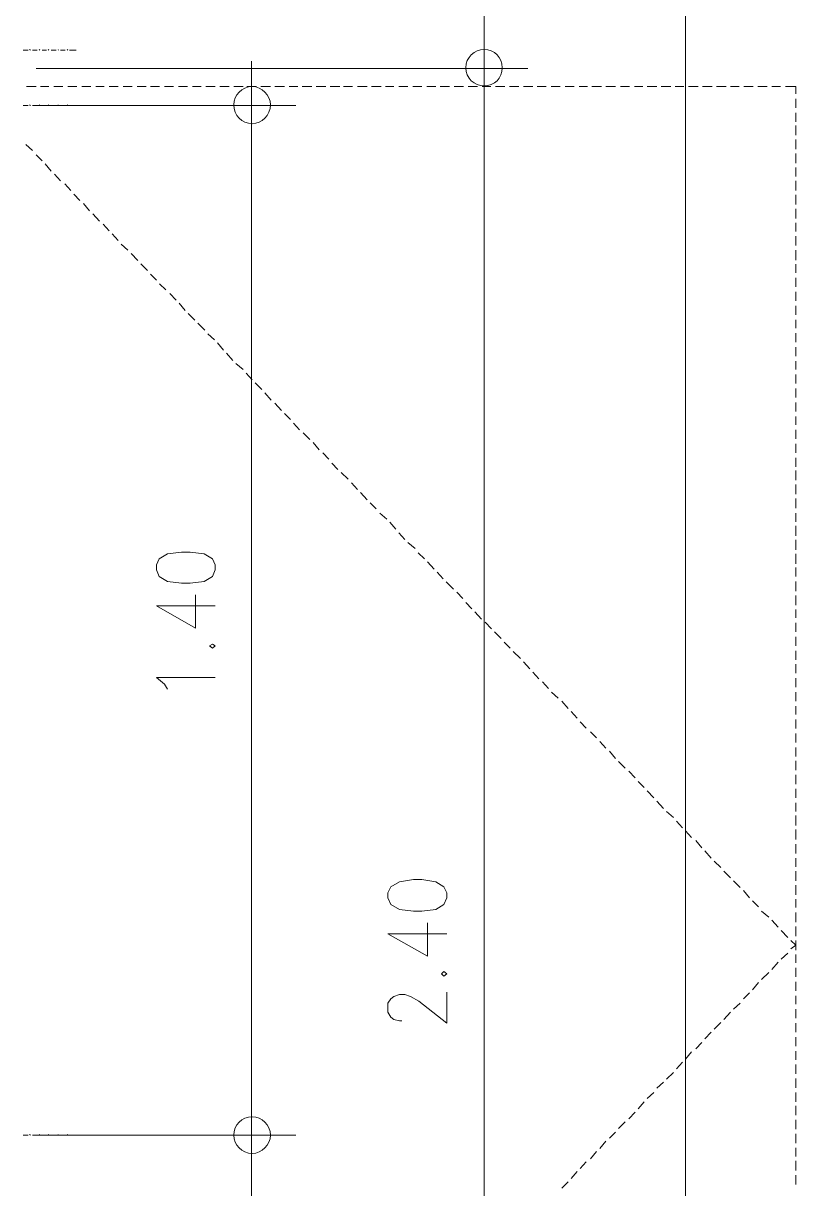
# Model space of a CAD drawing. Header units: millimetres. Extents: x 2928 to 3112, y 1220 to 1280.
# Drawn here: x 3065.295 to 3067.394, y 1265.01 to 1268.178 of the extents above; entities that cross this region are included whole.
import ezdxf

# ---------------------------------------------------------------- set-up
doc = ezdxf.new("R2010")
doc.units = ezdxf.units.MM

msp = doc.modelspace()

# ---------------------------------------------------------------- linework, layer by layer
at = {"color": 253, "linetype": 'Continuous', "lineweight": 5, "true_color": 0x9a9a9a}
for points in [[(3066.54721, 1268.15632), (3066.54721, 1274.95752), (3066.54721, 1274.95752)], [(3067.09468, 1274.95752), (3067.09468, 1263.35314), (3067.09468, 1263.35314)], [(3065.32988, 1268.05543), (3066.56706, 1268.05543), (3066.56706, 1268.05543)], [(3065.37784, 1268.05543), (3066.56706, 1268.05543), (3066.56706, 1268.05543)], [(3065.32657, 1267.95454), (3065.93689, 1267.95454), (3065.93689, 1267.95454)], [(3066.54721, 1267.95454), (3066.54721, 1263.35314), (3066.54721, 1263.35314)], [(3065.91539, 1265.25523), (3065.91539, 1267.8553), (3065.91539, 1267.8553)], [(3065.32988, 1265.15599), (3065.93689, 1265.15599), (3065.93689, 1265.15599)], [(3065.32988, 1265.15599), (3065.93689, 1265.15599), (3065.93689, 1265.15599)], [(3065.91539, 1263.48877), (3065.91539, 1265.05344), (3065.91539, 1265.05344)]]:
    msp.add_lwpolyline(points, dxfattribs=at)
at = {"color": 7, "linetype": 'Continuous', "lineweight": 20, "true_color": 0x000007}
for points in [[(3066.54721, 1267.93469), (3066.54721, 1268.17452), (3066.54721, 1268.17452)], [(3066.54721, 1268.17452), (3066.54721, 1267.93469), (3066.54721, 1267.93469)], [(3065.91539, 1267.83545), (3065.91539, 1268.07528), (3065.91539, 1268.07528)], [(3066.42647, 1268.05543), (3066.6663, 1268.05543), (3066.6663, 1268.05543)], [(3066.6663, 1268.05543), (3066.42647, 1268.05543), (3066.42647, 1268.05543)], [(3065.7963, 1267.95454), (3066.03613, 1267.95454), (3066.03613, 1267.95454)], [(3065.81615, 1266.59496), (3065.65737, 1266.59496), (3065.76322, 1266.53376), (3065.76322, 1266.62473)], [(3065.68714, 1266.36836), (3065.67887, 1266.38159), (3065.65737, 1266.39979), (3065.81615, 1266.39979)], [(3066.44632, 1265.70346), (3066.28588, 1265.70346), (3066.39339, 1265.64226), (3066.39339, 1265.73323)], [(3066.32392, 1265.46694), (3066.31731, 1265.46694), (3066.30242, 1265.47025), (3066.29415, 1265.47686), (3066.28588, 1265.49009), (3066.28588, 1265.5149), (3066.29415, 1265.52648), (3066.30242, 1265.5331), (3066.31731, 1265.53806), (3066.33219, 1265.53806), (3066.34708, 1265.5331), (3066.37024, 1265.51987), (3066.44632, 1265.46032), (3066.44632, 1265.54468)], [(3065.91539, 1265.03525), (3065.91539, 1265.27342), (3065.91539, 1265.27342)], [(3065.91539, 1265.27342), (3065.91539, 1265.03525), (3065.91539, 1265.03525)], [(3065.7963, 1265.15599), (3066.03613, 1265.15599), (3066.03613, 1265.15599)], [(3066.03613, 1265.15599), (3065.7963, 1265.15599), (3065.7963, 1265.15599)]]:
    msp.add_lwpolyline(points, dxfattribs=at)
at = {"color": 252, "linetype": 'Continuous', "lineweight": 13, "true_color": 0x989898}
for points in [[(3065.29514, 1268.10505), (3065.30837, 1268.10505), (3065.30837, 1268.10505)], [(3065.31499, 1268.10505), (3065.31168, 1268.1067), (3065.31168, 1268.1067)], [(3065.31995, 1268.10505), (3065.33318, 1268.10505), (3065.33318, 1268.10505)], [(3065.3398, 1268.10505), (3065.33815, 1268.1067), (3065.33815, 1268.1067)], [(3065.34642, 1268.10505), (3065.35799, 1268.10505), (3065.35799, 1268.10505)], [(3065.36461, 1268.10505), (3065.36296, 1268.1067), (3065.36296, 1268.1067)], [(3065.37123, 1268.10505), (3065.38446, 1268.10505), (3065.38446, 1268.10505)], [(3065.39107, 1268.10505), (3065.38942, 1268.1067), (3065.38942, 1268.1067)], [(3065.39604, 1268.10505), (3065.40927, 1268.10505), (3065.40927, 1268.10505)], [(3065.41588, 1268.10505), (3065.41423, 1268.1067), (3065.41423, 1268.1067)], [(3065.42085, 1268.10505), (3065.43904, 1268.10505), (3065.43904, 1268.10505)], [(3065.30341, 1268.00581), (3065.32988, 1268.00581), (3065.32988, 1268.00581)], [(3065.34145, 1268.00581), (3065.36461, 1268.00581), (3065.36461, 1268.00581)], [(3065.37784, 1268.00581), (3065.40265, 1268.00581), (3065.40265, 1268.00581)], [(3065.41588, 1268.00581), (3065.44069, 1268.00581), (3065.44069, 1268.00581)], [(3065.45393, 1268.00581), (3065.47874, 1268.00581), (3065.47874, 1268.00581)], [(3065.49197, 1268.00581), (3065.51512, 1268.00581), (3065.51512, 1268.00581)], [(3065.52836, 1268.00581), (3065.55316, 1268.00581), (3065.55316, 1268.00581)], [(3065.5664, 1268.00581), (3065.59121, 1268.00581), (3065.59121, 1268.00581)], [(3065.60444, 1268.00581), (3065.62925, 1268.00581), (3065.62925, 1268.00581)], [(3065.64083, 1268.00581), (3065.66564, 1268.00581), (3065.66564, 1268.00581)], [(3065.67887, 1268.00581), (3065.70368, 1268.00581), (3065.70368, 1268.00581)], [(3065.71691, 1268.00581), (3065.74172, 1268.00581), (3065.74172, 1268.00581)], [(3065.75495, 1268.00581), (3065.77811, 1268.00581), (3065.77811, 1268.00581)], [(3065.79134, 1268.00581), (3065.81615, 1268.00581), (3065.81615, 1268.00581)], [(3065.82938, 1268.00581), (3065.85419, 1268.00581), (3065.85419, 1268.00581)], [(3065.86742, 1268.00581), (3065.89223, 1268.00581), (3065.89223, 1268.00581)], [(3065.90216, 1268.00581), (3065.92862, 1268.00581), (3065.92862, 1268.00581)], [(3065.9402, 1268.00581), (3065.96666, 1268.00581), (3065.96666, 1268.00581)], [(3065.97824, 1268.00581), (3066.0047, 1268.00581), (3066.0047, 1268.00581)], [(3066.01794, 1268.00581), (3066.04109, 1268.00581), (3066.04109, 1268.00581)], [(3066.05267, 1268.00581), (3066.07913, 1268.00581), (3066.07913, 1268.00581)], [(3066.09071, 1268.00581), (3066.11717, 1268.00581), (3066.11717, 1268.00581)], [(3066.12875, 1268.00581), (3066.15522, 1268.00581), (3066.15522, 1268.00581)], [(3066.16514, 1268.00581), (3066.18995, 1268.00581), (3066.18995, 1268.00581)], [(3066.20318, 1268.00581), (3066.22965, 1268.00581), (3066.22965, 1268.00581)], [(3066.24122, 1268.00581), (3066.26769, 1268.00581), (3066.26769, 1268.00581)], [(3066.27927, 1268.00581), (3066.30242, 1268.00581), (3066.30242, 1268.00581)], [(3066.31565, 1268.00581), (3066.34046, 1268.00581), (3066.34046, 1268.00581)], [(3066.3537, 1268.00581), (3066.37851, 1268.00581), (3066.37851, 1268.00581)], [(3066.39174, 1268.00581), (3066.41655, 1268.00581), (3066.41655, 1268.00581)], [(3066.42812, 1268.00581), (3066.45293, 1268.00581), (3066.45293, 1268.00581)], [(3066.46617, 1268.00581), (3066.49098, 1268.00581), (3066.49098, 1268.00581)], [(3066.50421, 1268.00581), (3066.52902, 1268.00581), (3066.52902, 1268.00581)], [(3066.54225, 1268.00581), (3066.56541, 1268.00581), (3066.56541, 1268.00581)], [(3066.57864, 1268.00581), (3066.60345, 1268.00581), (3066.60345, 1268.00581)], [(3066.61668, 1268.00581), (3066.64149, 1268.00581), (3066.64149, 1268.00581)], [(3066.65472, 1268.00581), (3066.67953, 1268.00581), (3066.67953, 1268.00581)], [(3066.69111, 1268.00581), (3066.71592, 1268.00581), (3066.71592, 1268.00581)], [(3066.72915, 1268.00581), (3066.75396, 1268.00581), (3066.75396, 1268.00581)], [(3066.76719, 1268.00581), (3066.792, 1268.00581), (3066.792, 1268.00581)], [(3066.80523, 1268.00581), (3066.82839, 1268.00581), (3066.82839, 1268.00581)], [(3066.83997, 1268.00581), (3066.86643, 1268.00581), (3066.86643, 1268.00581)], [(3066.87801, 1268.00581), (3066.90447, 1268.00581), (3066.90447, 1268.00581)], [(3066.91771, 1268.00581), (3066.94252, 1268.00581), (3066.94252, 1268.00581)], [(3066.95575, 1268.00581), (3066.9789, 1268.00581), (3066.9789, 1268.00581)], [(3066.99048, 1268.00581), (3067.01694, 1268.00581), (3067.01694, 1268.00581)], [(3067.02852, 1268.00581), (3067.05499, 1268.00581), (3067.05499, 1268.00581)], [(3067.06656, 1268.00581), (3067.08972, 1268.00581), (3067.08972, 1268.00581)], [(3067.10295, 1268.00581), (3067.12942, 1268.00581), (3067.12942, 1268.00581)], [(3067.14099, 1268.00581), (3067.16746, 1268.00581), (3067.16746, 1268.00581)], [(3067.17904, 1268.00581), (3067.2055, 1268.00581), (3067.2055, 1268.00581)], [(3067.21708, 1268.00581), (3067.24023, 1268.00581), (3067.24023, 1268.00581)], [(3067.25346, 1268.00581), (3067.27827, 1268.00581), (3067.27827, 1268.00581)], [(3067.29151, 1268.00581), (3067.31632, 1268.00581), (3067.31632, 1268.00581)], [(3067.32955, 1268.00581), (3067.3527, 1268.00581), (3067.3527, 1268.00581)], [(3067.36594, 1268.00581), (3067.39405, 1268.00581), (3067.39405, 1267.98596)], [(3067.39405, 1267.97273), (3067.39405, 1267.94792), (3067.39405, 1267.94792)], [(3065.29514, 1267.95454), (3065.30837, 1267.95454), (3065.30837, 1267.95454)], [(3065.29514, 1267.95454), (3065.30837, 1267.95454), (3065.30837, 1267.95454)], [(3065.31499, 1267.95454), (3065.31168, 1267.95619), (3065.31168, 1267.95619)], [(3065.31499, 1267.95454), (3065.31168, 1267.95619), (3065.31168, 1267.95619)], [(3065.31995, 1267.95454), (3065.33318, 1267.95454), (3065.33318, 1267.95454)], [(3065.31995, 1267.95454), (3065.33318, 1267.95454), (3065.33318, 1267.95454)], [(3065.3398, 1267.95454), (3065.33815, 1267.95619), (3065.33815, 1267.95619)], [(3065.3398, 1267.95454), (3065.33815, 1267.95619), (3065.33815, 1267.95619)], [(3065.34642, 1267.95454), (3065.35799, 1267.95454), (3065.35799, 1267.95454)], [(3065.34642, 1267.95454), (3065.35799, 1267.95454), (3065.35799, 1267.95454)], [(3065.36461, 1267.95454), (3065.36296, 1267.95619), (3065.36296, 1267.95619)], [(3065.36461, 1267.95454), (3065.36296, 1267.95619), (3065.36296, 1267.95619)], [(3065.37123, 1267.95454), (3065.38446, 1267.95454), (3065.38446, 1267.95454)], [(3065.37123, 1267.95454), (3065.38446, 1267.95454), (3065.38446, 1267.95454)], [(3065.39107, 1267.95454), (3065.38942, 1267.95619), (3065.38942, 1267.95619)], [(3065.39107, 1267.95454), (3065.38942, 1267.95619), (3065.38942, 1267.95619)], [(3065.39604, 1267.95454), (3065.40927, 1267.95454), (3065.40927, 1267.95454)], [(3065.39604, 1267.95454), (3065.40927, 1267.95454), (3065.40927, 1267.95454)], [(3065.41588, 1267.95454), (3065.41423, 1267.95619), (3065.41423, 1267.95619)], [(3065.41588, 1267.95454), (3065.41423, 1267.95619), (3065.41423, 1267.95619)], [(3065.42085, 1267.95454), (3065.43904, 1267.95454), (3065.43904, 1267.95454)], [(3065.42085, 1267.95454), (3065.43904, 1267.95454), (3065.43904, 1267.95454)], [(3067.39405, 1267.93469), (3067.39405, 1267.90988), (3067.39405, 1267.90988)], [(3067.39405, 1267.89995), (3067.39405, 1267.87349), (3067.39405, 1267.87349)], [(3065.30176, 1267.84868), (3065.31995, 1267.83214), (3065.31995, 1267.83214)], [(3067.39405, 1267.86191), (3067.39405, 1267.83545), (3067.39405, 1267.83545)], [(3065.32988, 1267.82056), (3065.34642, 1267.80402), (3065.34642, 1267.80402)], [(3067.39405, 1267.82387), (3067.39405, 1267.79741), (3067.39405, 1267.79741)], [(3065.35469, 1267.79575), (3065.37123, 1267.77591), (3065.37123, 1267.77591)], [(3067.39405, 1267.78583), (3067.39405, 1267.76102), (3067.39405, 1267.76102)], [(3065.3795, 1267.76764), (3065.39604, 1267.74944), (3065.39604, 1267.74944)], [(3067.39405, 1267.74944), (3067.39405, 1267.72298), (3067.39405, 1267.72298)], [(3065.40761, 1267.74117), (3065.42415, 1267.72298), (3065.42415, 1267.72298)], [(3065.43242, 1267.71305), (3065.44896, 1267.69651), (3065.44896, 1267.69651)], [(3065.45889, 1267.68824), (3065.47543, 1267.6684), (3065.47543, 1267.6684)], [(3067.39405, 1267.7114), (3067.39405, 1267.68494), (3067.39405, 1267.68494)], [(3065.4837, 1267.66013), (3065.50189, 1267.64028), (3065.50189, 1267.64028)], [(3067.39405, 1267.67336), (3067.39405, 1267.64689), (3067.39405, 1267.64689)], [(3065.51182, 1267.63201), (3065.52836, 1267.61381), (3065.52836, 1267.61381)], [(3067.39405, 1267.63532), (3067.39405, 1267.61216), (3067.39405, 1267.61216)], [(3065.53663, 1267.60555), (3065.55316, 1267.58735), (3065.55316, 1267.58735)], [(3067.39405, 1267.59893), (3067.39405, 1267.57412), (3067.39405, 1267.57412)], [(3065.56143, 1267.57743), (3065.57963, 1267.56089), (3065.57963, 1267.56089)], [(3067.39405, 1267.56089), (3067.39405, 1267.53442), (3067.39405, 1267.53442)], [(3065.5879, 1267.55262), (3065.60609, 1267.53277), (3065.60609, 1267.53277)], [(3065.61436, 1267.5245), (3065.63256, 1267.50631), (3065.63256, 1267.50631)], [(3065.64083, 1267.49638), (3065.65737, 1267.47984), (3065.65737, 1267.47984)], [(3067.39405, 1267.52285), (3067.39405, 1267.49969), (3067.39405, 1267.49969)], [(3065.66564, 1267.46992), (3065.68218, 1267.45338), (3065.68218, 1267.45338)], [(3067.39405, 1267.48646), (3067.39405, 1267.46165), (3067.39405, 1267.46165)], [(3065.69375, 1267.44345), (3065.71029, 1267.42526), (3065.71029, 1267.42526)], [(3067.39405, 1267.44842), (3067.39405, 1267.42361), (3067.39405, 1267.42361)], [(3065.71856, 1267.41699), (3065.7351, 1267.39714), (3065.7351, 1267.39714)], [(3067.39405, 1267.41037), (3067.39405, 1267.38556), (3067.39405, 1267.38556)], [(3065.74337, 1267.38887), (3065.76157, 1267.37068), (3065.76157, 1267.37068)], [(3067.39405, 1267.37233), (3067.39405, 1267.34918), (3067.39405, 1267.34918)], [(3065.76984, 1267.36241), (3065.78803, 1267.34421), (3065.78803, 1267.34421)], [(3067.39405, 1267.33594), (3067.39405, 1267.31114), (3067.39405, 1267.31114)], [(3065.7963, 1267.33429), (3065.8145, 1267.31775), (3065.8145, 1267.31775)], [(3065.82276, 1267.30948), (3065.8393, 1267.28963), (3065.8393, 1267.28963)], [(3065.84757, 1267.28136), (3065.86411, 1267.26152), (3065.86411, 1267.26152)], [(3067.39405, 1267.2979), (3067.39405, 1267.27309), (3067.39405, 1267.27309)], [(3065.87238, 1267.25325), (3065.89223, 1267.23671), (3065.89223, 1267.23671)], [(3067.39405, 1267.25986), (3067.39405, 1267.23671), (3067.39405, 1267.23671)], [(3065.9005, 1267.22678), (3065.91704, 1267.20859), (3065.91704, 1267.20859)], [(3067.39405, 1267.22347), (3067.39405, 1267.19866), (3067.39405, 1267.19866)], [(3065.92531, 1267.20032), (3065.94351, 1267.18212), (3065.94351, 1267.18212)], [(3067.39405, 1267.18543), (3067.39405, 1267.16062), (3067.39405, 1267.16062)], [(3065.95178, 1267.17385), (3065.96832, 1267.15401), (3065.96832, 1267.15401)], [(3065.97824, 1267.14574), (3065.99643, 1267.12589), (3065.99643, 1267.12589)], [(3067.39405, 1267.14739), (3067.39405, 1267.12258), (3067.39405, 1267.12258)], [(3066.0047, 1267.11762), (3066.02124, 1267.10108), (3066.02124, 1267.10108)], [(3066.02951, 1267.09115), (3066.04605, 1267.07296), (3066.04605, 1267.07296)], [(3067.39405, 1267.10935), (3067.39405, 1267.08619), (3067.39405, 1267.08619)], [(3066.05598, 1267.06469), (3066.07417, 1267.0465), (3066.07417, 1267.0465)], [(3067.39405, 1267.07296), (3067.39405, 1267.04815), (3067.39405, 1267.04815)], [(3066.08244, 1267.03823), (3066.09898, 1267.01838), (3066.09898, 1267.01838)], [(3067.39405, 1267.03492), (3067.39405, 1267.01011), (3067.39405, 1267.01011)], [(3066.1089, 1267.01011), (3066.12544, 1266.99357), (3066.12544, 1266.99357)], [(3067.39405, 1266.99688), (3067.39405, 1266.97207), (3067.39405, 1266.97207)], [(3066.13371, 1266.98199), (3066.15025, 1266.96545), (3066.15025, 1266.96545)], [(3066.15852, 1266.95718), (3066.17837, 1266.93899), (3066.17837, 1266.93899)], [(3067.39405, 1266.96214), (3067.39405, 1266.93568), (3067.39405, 1266.93568)], [(3066.18664, 1266.92906), (3066.20318, 1266.91087), (3066.20318, 1266.91087)], [(3067.39405, 1266.9241), (3067.39405, 1266.89764), (3067.39405, 1266.89764)], [(3066.21145, 1266.9026), (3066.22965, 1266.88275), (3066.22965, 1266.88275)], [(3066.23792, 1266.87448), (3066.25446, 1266.85794), (3066.25446, 1266.85794)], [(3067.39405, 1266.88606), (3067.39405, 1266.8596), (3067.39405, 1266.8596)], [(3066.26438, 1266.84636), (3066.28257, 1266.82982), (3066.28257, 1266.82982)], [(3067.39405, 1266.84636), (3067.39405, 1266.82321), (3067.39405, 1266.82321)], [(3066.29084, 1266.82155), (3066.30738, 1266.80336), (3066.30738, 1266.80336)], [(3067.39405, 1266.81163), (3067.39405, 1266.78517), (3067.39405, 1266.78517)], [(3066.31565, 1266.79344), (3066.33219, 1266.77524), (3066.33219, 1266.77524)], [(3066.34046, 1266.76697), (3066.36031, 1266.75043), (3066.36031, 1266.75043)], [(3067.39405, 1266.77359), (3067.39405, 1266.74713), (3067.39405, 1266.74713)], [(3066.36858, 1266.73886), (3066.38512, 1266.72232), (3066.38512, 1266.72232)], [(3067.39405, 1266.73555), (3067.39405, 1266.70908), (3067.39405, 1266.70908)], [(3066.39339, 1266.71405), (3066.41158, 1266.6942), (3066.41158, 1266.6942)], [(3066.41985, 1266.68593), (3066.43639, 1266.66773), (3066.43639, 1266.66773)], [(3067.39405, 1266.69916), (3067.39405, 1266.67435), (3067.39405, 1266.67435)], [(3066.44466, 1266.65946), (3066.46451, 1266.63962), (3066.46451, 1266.63962)], [(3067.39405, 1266.66112), (3067.39405, 1266.63465), (3067.39405, 1266.63465)], [(3066.47278, 1266.63135), (3066.48932, 1266.61481), (3066.48932, 1266.61481)], [(3067.39405, 1266.62308), (3067.39405, 1266.59661), (3067.39405, 1266.59661)], [(3066.49759, 1266.60323), (3066.51413, 1266.58669), (3066.51413, 1266.58669)], [(3066.5224, 1266.57842), (3066.5406, 1266.55857), (3066.5406, 1266.55857)], [(3067.39405, 1266.58503), (3067.39405, 1266.56188), (3067.39405, 1266.56188)], [(3066.55052, 1266.5503), (3066.56706, 1266.53211), (3066.56706, 1266.53211)], [(3067.39405, 1266.54865), (3067.39405, 1266.52384), (3067.39405, 1266.52384)], [(3066.57533, 1266.52384), (3066.59352, 1266.50564), (3066.59352, 1266.50564)], [(3066.60179, 1266.49572), (3066.61833, 1266.47918), (3066.61833, 1266.47918)], [(3067.39405, 1266.5106), (3067.39405, 1266.48579), (3067.39405, 1266.48579)], [(3066.6266, 1266.47091), (3066.64645, 1266.45106), (3066.64645, 1266.45106)], [(3067.39405, 1266.47256), (3067.39405, 1266.44775), (3067.39405, 1266.44775)], [(3066.65472, 1266.44279), (3066.67126, 1266.42294), (3066.67126, 1266.42294)], [(3067.39405, 1266.43618), (3067.39405, 1266.41137), (3067.39405, 1266.41137)], [(3066.67953, 1266.41467), (3066.69607, 1266.39648), (3066.69607, 1266.39648)], [(3066.70599, 1266.38821), (3066.72253, 1266.37002), (3066.72253, 1266.37002)], [(3067.39405, 1266.39813), (3067.39405, 1266.37332), (3067.39405, 1266.37332)], [(3066.7308, 1266.36009), (3066.749, 1266.34355), (3066.749, 1266.34355)], [(3067.39405, 1266.36009), (3067.39405, 1266.33528), (3067.39405, 1266.33528)], [(3066.75892, 1266.33528), (3066.77546, 1266.31543), (3066.77546, 1266.31543)], [(3067.39405, 1266.32205), (3067.39405, 1266.29889), (3067.39405, 1266.29889)], [(3066.78373, 1266.30716), (3066.80027, 1266.28897), (3066.80027, 1266.28897)], [(3066.80854, 1266.27905), (3066.82508, 1266.26251), (3066.82508, 1266.26251)], [(3067.39405, 1266.28566), (3067.39405, 1266.26085), (3067.39405, 1266.26085)], [(3066.83666, 1266.25258), (3066.8532, 1266.23604), (3066.8532, 1266.23604)], [(3067.39405, 1266.24762), (3067.39405, 1266.22281), (3067.39405, 1266.22281)], [(3066.86147, 1266.22612), (3066.87801, 1266.20792), (3066.87801, 1266.20792)], [(3066.88793, 1266.19965), (3066.90447, 1266.17981), (3066.90447, 1266.17981)], [(3067.39405, 1266.20958), (3067.39405, 1266.18477), (3067.39405, 1266.18477)], [(3066.91274, 1266.17154), (3066.93094, 1266.15334), (3066.93094, 1266.15334)], [(3067.39405, 1266.17319), (3067.39405, 1266.14838), (3067.39405, 1266.14838)], [(3066.94086, 1266.14507), (3066.9574, 1266.12688), (3066.9574, 1266.12688)], [(3067.39405, 1266.13515), (3067.39405, 1266.11034), (3067.39405, 1266.11034)], [(3066.96567, 1266.11696), (3066.98221, 1266.10042), (3066.98221, 1266.10042)], [(3066.99048, 1266.09215), (3067.00867, 1266.0723), (3067.00867, 1266.0723)], [(3067.39405, 1266.09711), (3067.39405, 1266.0723), (3067.39405, 1266.0723)], [(3067.01694, 1266.06403), (3067.03514, 1266.04418), (3067.03514, 1266.04418)], [(3067.39405, 1266.05907), (3067.39405, 1266.03591), (3067.39405, 1266.03591)], [(3067.04341, 1266.03591), (3067.0616, 1266.01937), (3067.0616, 1266.01937)], [(3067.06987, 1266.00945), (3067.08641, 1265.99125), (3067.08641, 1265.99125)], [(3067.39405, 1266.02433), (3067.39405, 1265.99787), (3067.39405, 1265.99787)], [(3067.09468, 1265.98298), (3067.11122, 1265.96479), (3067.11122, 1265.96479)], [(3067.39405, 1265.98629), (3067.39405, 1265.95983), (3067.39405, 1265.95983)], [(3067.1228, 1265.95652), (3067.13934, 1265.93667), (3067.13934, 1265.93667)], [(3067.39405, 1265.94659), (3067.39405, 1265.92178), (3067.39405, 1265.92178)], [(3067.14761, 1265.9284), (3067.16415, 1265.90855), (3067.16415, 1265.90855)], [(3067.17242, 1265.90028), (3067.19061, 1265.88374), (3067.19061, 1265.88374)], [(3067.39405, 1265.90855), (3067.39405, 1265.8854), (3067.39405, 1265.8854)], [(3067.19888, 1265.87382), (3067.21708, 1265.85563), (3067.21708, 1265.85563)], [(3067.22535, 1265.84736), (3067.24354, 1265.82916), (3067.24354, 1265.82916)], [(3067.39405, 1265.87382), (3067.39405, 1265.84736), (3067.39405, 1265.84736)], [(3067.25181, 1265.82089), (3067.26835, 1265.80104), (3067.26835, 1265.80104)], [(3067.39405, 1265.83578), (3067.39405, 1265.80931), (3067.39405, 1265.80931)], [(3067.27662, 1265.79277), (3067.29316, 1265.77623), (3067.29316, 1265.77623)], [(3067.39405, 1265.79774), (3067.39405, 1265.77458), (3067.39405, 1265.77458)], [(3067.30143, 1265.76466), (3067.32128, 1265.74812), (3067.32128, 1265.74812)], [(3067.39405, 1265.76135), (3067.39405, 1265.73488), (3067.39405, 1265.73488)], [(3067.32955, 1265.73985), (3067.34609, 1265.72165), (3067.34609, 1265.72165)], [(3067.39405, 1265.72331), (3067.39405, 1265.69684), (3067.39405, 1265.69684)], [(3067.35436, 1265.71173), (3067.37255, 1265.69353), (3067.37255, 1265.69353)], [(3067.38082, 1265.68526), (3067.39405, 1265.67203), (3067.38082, 1265.66211)], [(3067.39405, 1265.68526), (3067.39405, 1265.6588), (3067.39405, 1265.6588)], [(3067.34609, 1265.62572), (3067.32955, 1265.60587), (3067.32955, 1265.60587)], [(3067.37255, 1265.65053), (3067.35436, 1265.63399), (3067.35436, 1265.63399)], [(3067.39405, 1265.64722), (3067.39405, 1265.62407), (3067.39405, 1265.62407)], [(3067.32128, 1265.5976), (3067.30143, 1265.57941), (3067.30143, 1265.57941)], [(3067.39405, 1265.61084), (3067.39405, 1265.58603), (3067.39405, 1265.58603)], [(3067.29316, 1265.57114), (3067.27662, 1265.55129), (3067.27662, 1265.55129)], [(3067.39405, 1265.57279), (3067.39405, 1265.54798), (3067.39405, 1265.54798)], [(3067.26835, 1265.54302), (3067.25181, 1265.52648), (3067.25181, 1265.52648)], [(3067.39405, 1265.53475), (3067.39405, 1265.5116), (3067.39405, 1265.5116)], [(3067.24354, 1265.5149), (3067.22535, 1265.49836), (3067.22535, 1265.49836)], [(3067.39405, 1265.49836), (3067.39405, 1265.47355), (3067.39405, 1265.47355)], [(3067.21708, 1265.49009), (3067.19888, 1265.47025), (3067.19888, 1265.47025)], [(3067.16415, 1265.43551), (3067.14761, 1265.41732), (3067.14761, 1265.41732)], [(3067.19061, 1265.46198), (3067.17242, 1265.44378), (3067.17242, 1265.44378)], [(3067.39405, 1265.46032), (3067.39405, 1265.43551), (3067.39405, 1265.43551)], [(3067.13934, 1265.40739), (3067.1228, 1265.39085), (3067.1228, 1265.39085)], [(3067.39405, 1265.42228), (3067.39405, 1265.39747), (3067.39405, 1265.39747)], [(3067.11122, 1265.38258), (3067.09468, 1265.36274), (3067.09468, 1265.36274)], [(3067.39405, 1265.38424), (3067.39405, 1265.36108), (3067.39405, 1265.36108)], [(3067.08641, 1265.35447), (3067.06987, 1265.33627), (3067.06987, 1265.33627)], [(3067.39405, 1265.34785), (3067.39405, 1265.32304), (3067.39405, 1265.32304)], [(3067.0616, 1265.32635), (3067.04341, 1265.30816), (3067.04341, 1265.30816)], [(3067.39405, 1265.30981), (3067.39405, 1265.285), (3067.39405, 1265.285)], [(3067.03514, 1265.29989), (3067.01694, 1265.28335), (3067.01694, 1265.28335)], [(3066.98221, 1265.24696), (3066.96567, 1265.22711), (3066.96567, 1265.22711)], [(3067.00867, 1265.27177), (3066.99048, 1265.25523), (3066.99048, 1265.25523)], [(3067.39405, 1265.27177), (3067.39405, 1265.24696), (3067.39405, 1265.24696)], [(3066.9574, 1265.21884), (3066.94086, 1265.20065), (3066.94086, 1265.20065)], [(3067.39405, 1265.23538), (3067.39405, 1265.21057), (3067.39405, 1265.21057)], [(3066.93094, 1265.19238), (3066.91274, 1265.17418), (3066.91274, 1265.17418)], [(3067.39405, 1265.19734), (3067.39405, 1265.17253), (3067.39405, 1265.17253)], [(3065.29514, 1265.15599), (3065.30837, 1265.15599), (3065.30837, 1265.15599)], [(3065.31499, 1265.15599), (3065.31168, 1265.15764), (3065.31168, 1265.15764)], [(3065.31995, 1265.15599), (3065.33318, 1265.15599), (3065.33318, 1265.15599)], [(3065.3398, 1265.15599), (3065.33815, 1265.15764), (3065.33815, 1265.15764)], [(3065.34642, 1265.15599), (3065.35799, 1265.15599), (3065.35799, 1265.15599)], [(3065.36461, 1265.15599), (3065.36296, 1265.15764), (3065.36296, 1265.15764)], [(3065.37123, 1265.15599), (3065.38446, 1265.15599), (3065.38446, 1265.15599)], [(3065.39107, 1265.15599), (3065.38942, 1265.15764), (3065.38942, 1265.15764)], [(3065.39604, 1265.15599), (3065.40927, 1265.15599), (3065.40927, 1265.15599)], [(3065.41588, 1265.15599), (3065.41423, 1265.15764), (3065.41423, 1265.15764)], [(3065.42085, 1265.15599), (3065.43904, 1265.15599), (3065.43904, 1265.15599)], [(3066.90447, 1265.16426), (3066.88793, 1265.14772), (3066.88793, 1265.14772)], [(3067.39405, 1265.1593), (3067.39405, 1265.13449), (3067.39405, 1265.13449)], [(3066.87801, 1265.13945), (3066.86147, 1265.1196), (3066.86147, 1265.1196)], [(3067.39405, 1265.12125), (3067.39405, 1265.0981), (3067.39405, 1265.0981)], [(3066.8532, 1265.11133), (3066.83666, 1265.09148), (3066.83666, 1265.09148)], [(3067.39405, 1265.08652), (3067.39405, 1265.06006), (3067.39405, 1265.06006)], [(3066.80027, 1265.05675), (3066.78373, 1265.03856), (3066.78373, 1265.03856)], [(3066.82508, 1265.08321), (3066.80854, 1265.06502), (3066.80854, 1265.06502)], [(3066.77546, 1265.02863), (3066.75892, 1265.01209), (3066.75892, 1265.01209)], [(3067.39405, 1265.04683), (3067.39405, 1265.02202), (3067.39405, 1265.02202)]]:
    msp.add_lwpolyline(points, dxfattribs=at)
at = {"color": 7, "linetype": 'Continuous', "lineweight": 20, "true_color": 0x000007}
for points in [[(3065.65737, 1266.69254), (3065.66398, 1266.67435), (3065.68714, 1266.66112), (3065.72518, 1266.65616), (3065.74834, 1266.65616), (3065.78638, 1266.66112), (3065.80953, 1266.67435), (3065.81615, 1266.69254), (3065.81615, 1266.70578), (3065.80953, 1266.72232), (3065.78638, 1266.73555), (3065.74834, 1266.74051), (3065.72518, 1266.74051), (3065.68714, 1266.73555), (3065.66398, 1266.72232), (3065.65737, 1266.70578)], [(3065.80126, 1266.48579), (3065.80953, 1266.47918), (3065.81615, 1266.48579), (3065.80953, 1266.49076)], [(3066.28588, 1265.80104), (3066.29415, 1265.78285), (3066.31731, 1265.76962), (3066.35535, 1265.76466), (3066.37851, 1265.76466), (3066.41655, 1265.76962), (3066.43805, 1265.78285), (3066.44632, 1265.80104), (3066.44632, 1265.81428), (3066.43805, 1265.83082), (3066.41655, 1265.84405), (3066.37851, 1265.85066), (3066.35535, 1265.85066), (3066.31731, 1265.84405), (3066.29415, 1265.83082), (3066.28588, 1265.81428)], [(3066.43143, 1265.5943), (3066.43805, 1265.58768), (3066.44632, 1265.5943), (3066.43805, 1265.60091)]]:
    msp.add_lwpolyline(points, close=True, dxfattribs=at)
for points in [[(3066.54721, 1268.1067), (3066.52075, 1268.1067), (3066.49759, 1268.0852), (3066.49759, 1268.05708), (3066.49759, 1268.05708), (3066.49759, 1268.02897), (3066.52075, 1268.00746), (3066.54721, 1268.00746), (3066.54721, 1268.00746), (3066.57533, 1268.00746), (3066.59683, 1268.02897), (3066.59683, 1268.05708), (3066.59683, 1268.05708), (3066.59683, 1268.0852), (3066.57533, 1268.1067), (3066.54721, 1268.1067)], [(3066.54721, 1268.00746), (3066.57533, 1268.00746), (3066.59683, 1268.02897), (3066.59683, 1268.05708), (3066.59683, 1268.05708), (3066.59683, 1268.0852), (3066.57533, 1268.1067), (3066.54721, 1268.1067), (3066.54721, 1268.1067), (3066.52075, 1268.1067), (3066.49759, 1268.0852), (3066.49759, 1268.05708), (3066.49759, 1268.05708), (3066.49759, 1268.02897), (3066.52075, 1268.00746), (3066.54721, 1268.00746)], [(3065.91704, 1268.00581), (3065.88892, 1268.00581), (3065.86742, 1267.98265), (3065.86742, 1267.95619), (3065.86742, 1267.95619), (3065.86742, 1267.92807), (3065.88892, 1267.90492), (3065.91704, 1267.90492), (3065.91704, 1267.90492), (3065.94351, 1267.90492), (3065.96666, 1267.92807), (3065.96666, 1267.95619), (3065.96666, 1267.95619), (3065.96666, 1267.98265), (3065.94351, 1268.00581), (3065.91704, 1268.00581)], [(3065.91704, 1265.20561), (3065.88892, 1265.20561), (3065.86742, 1265.18411), (3065.86742, 1265.15599), (3065.86742, 1265.15599), (3065.86742, 1265.12952), (3065.88892, 1265.10637), (3065.91704, 1265.10637), (3065.91704, 1265.10637), (3065.94351, 1265.10637), (3065.96666, 1265.12952), (3065.96666, 1265.15599), (3065.96666, 1265.15599), (3065.96666, 1265.18411), (3065.94351, 1265.20561), (3065.91704, 1265.20561)], [(3065.91704, 1265.10637), (3065.94351, 1265.10637), (3065.96666, 1265.12952), (3065.96666, 1265.15599), (3065.96666, 1265.15599), (3065.96666, 1265.18411), (3065.94351, 1265.20561), (3065.91704, 1265.20561), (3065.91704, 1265.20561), (3065.88892, 1265.20561), (3065.86742, 1265.18411), (3065.86742, 1265.15599), (3065.86742, 1265.15599), (3065.86742, 1265.12952), (3065.88892, 1265.10637), (3065.91704, 1265.10637)]]:
    msp.add_open_spline(points, degree=3, knots=[0, 0, 0, 0, 0.0625, 0.0625, 0.0625, 0.062501, 0.125, 0.125, 0.125, 0.125001, 0.1875, 0.1875, 0.1875, 0.187501, 1, 1, 1, 1], dxfattribs=at)

doc.saveas('drawing.dxf')
